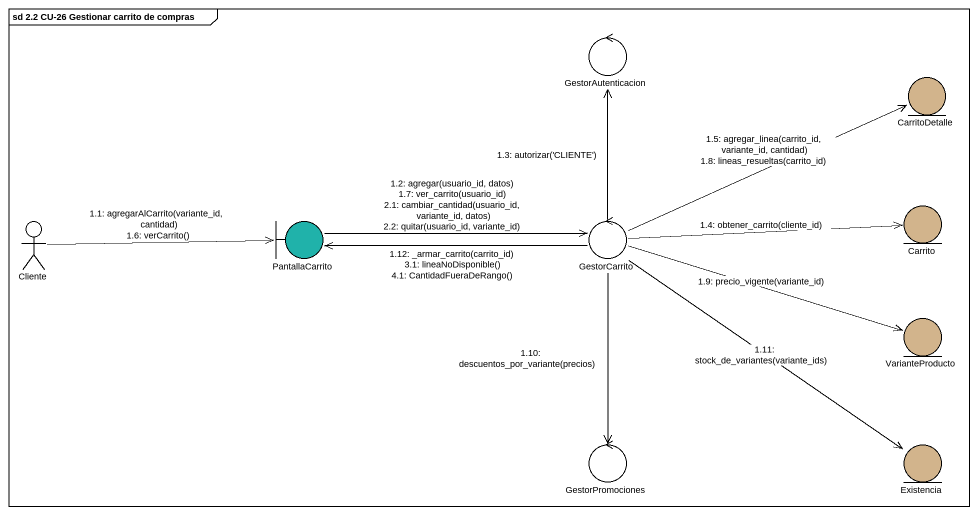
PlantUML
@startuml
mainframe sd 2.2 CU-26 Gestionar carrito de compras
control GestorAutenticacion
entity CarritoDetalle #D2B48C
entity Carrito #D2B48C
actor Cliente
boundary PantallaCarrito #20B2AA
control GestorCarrito
entity VarianteProducto #D2B48C
control GestorPromociones
entity Existencia #D2B48C
Cliente -right-> PantallaCarrito : 1.1: agregarAlCarrito(variante_id, cantidad)\n1.6: verCarrito()
PantallaCarrito -right-> GestorCarrito : 1.2: agregar(usuario_id, datos)\n1.7: ver_carrito(usuario_id)\n2.1: cambiar_cantidad(usuario_id, variante_id, datos)\n2.2: quitar(usuario_id, variante_id)
GestorCarrito -up-> GestorAutenticacion : 1.3: autorizar('CLIENTE')
GestorCarrito -right-> Carrito : 1.4: obtener_carrito(cliente_id)
GestorCarrito -right-> CarritoDetalle : 1.5: agregar_linea(carrito_id, variante_id, cantidad)\n1.8: lineas_resueltas(carrito_id)
GestorCarrito -right-> VarianteProducto : 1.9: precio_vigente(variante_id)
GestorCarrito --> GestorPromociones : 1.10: descuentos_por_variante(precios)
GestorCarrito --> Existencia : 1.11: stock_de_variantes(variante_ids)
GestorCarrito -left-> PantallaCarrito : 1.12: _armar_carrito(carrito_id)\n3.1: lineaNoDisponible()\n4.1: CantidadFueraDeRango()
@enduml
